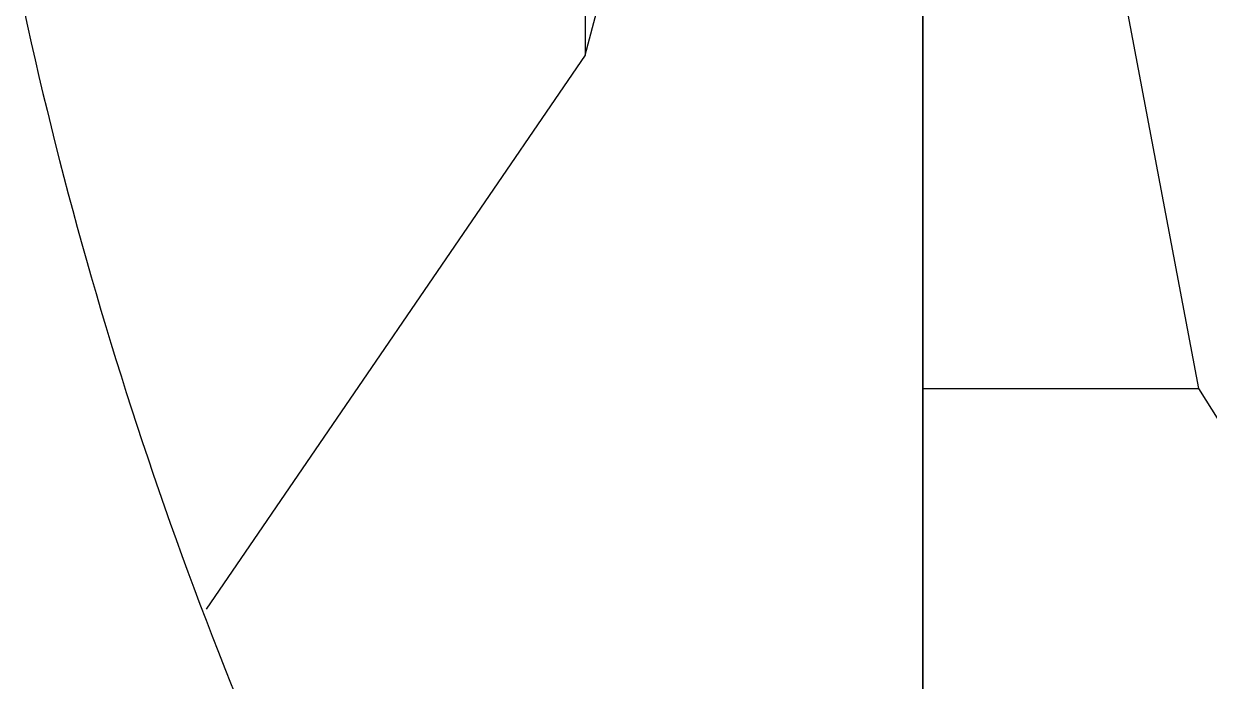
# Model space of a CAD drawing. Header units: millimetres. Extents: x -547695 to 905972, y -1055718 to 167349.
# Drawn here: x -514918.27 to -514889.32, y -1033768.48 to -1033752.43 of the extents above; entities that cross this region are included whole.
import ezdxf

# ---------------------------------------------------------------- set-up
doc = ezdxf.new("R2010")
doc.units = ezdxf.units.MM
doc.layers.add('View-XTD-CT Cua$0$View-XĐL-CT Cửa$0$KT-NetThay', color=7, linetype='Continuous', lineweight=18)
doc.layers.add('View-XTD-CT Cua$0$View-XĐL-CT Cửa$0$Profile - Vietduc', color=14, linetype='Continuous', lineweight=30)
doc.layers.add('View-XTD-CT Cua$0$View-XĐL-CT Cửa$0$Screw', color=253, linetype='Continuous')

# ---------------------------------------------------------------- blocks, each defined once
blk = doc.blocks.new('View-XTD-CT Cua$0$View-XĐL-CT Cửa$0$ph sd 4.2x25 (elev)')
at = {"layer": 'View-XTD-CT Cua$0$View-XĐL-CT Cửa$0$Screw', "linetype": 'Continuous'}
blk.add_lwpolyline([(-3.05, -0.2666, 0.065654), (-1.7862, -3.7779, 0.27758), (-1.2634, -4.1), (0, -4.1), (0, 4.1), (-1.2634, 4.1, 0.241459), (-1.8915, 3.7779, 0.066264), (-3.05, 0.2666, 0.113267)], format="xyb", dxfattribs=at)
at = {"layer": 'View-XTD-CT Cua$0$View-XĐL-CT Cửa$0$Screw'}
for points in [[(1.2785, -2.1), (1.5947, -1.5523), (1.0072, 1.5523), (0.6632, 2.1), (0.347, 1.5523), (0.9345, -1.5523), (1.2785, -2.1), (0.6632, 2.1)], [(-1.146, -0.422), (-1.0341, 0), (-1.146, 0.422), (-1.146, -0.422), (-2.4314, -2.3)], [(0, -1.5523), (0.9345, -1.5523)]]:
    blk.add_lwpolyline(points, dxfattribs=at)
blk = doc.blocks.new('View-XTD-CT Cua$0$View-XĐL-CT Cửa$0$A$C77827696')
at = {"layer": 'View-XTD-CT Cua$0$View-XĐL-CT Cửa$0$Profile - Vietduc'}
blk.add_lwpolyline([(-3154.063, 3639.699), (-3154.063, 3491.699, 0.414214)], format="xyb", dxfattribs=at)
at = {"layer": 'View-XTD-CT Cua$0$View-XĐL-CT Cửa$0$Screw', "xscale": 4.999999999999999, "yscale": 4.999999999999999, "zscale": 4.999999999999999}
blk.add_blockref('View-XTD-CT Cua$0$View-XĐL-CT Cửa$0$ph sd 4.2x25 (elev)', (-3154.055, 3575.699), dxfattribs=at)

msp = doc.modelspace()

# ---------------------------------------------------------------- block references
at = {"layer": 'View-XTD-CT Cua$0$View-XĐL-CT Cửa$0$KT-NetThay', "xscale": 1.44, "yscale": 1.44, "zscale": 1.44}
msp.add_blockref('View-XTD-CT Cua$0$View-XĐL-CT Cửa$0$A$C77827696', (-510354.47, -1038899.165), dxfattribs=at)

doc.saveas('drawing.dxf')
